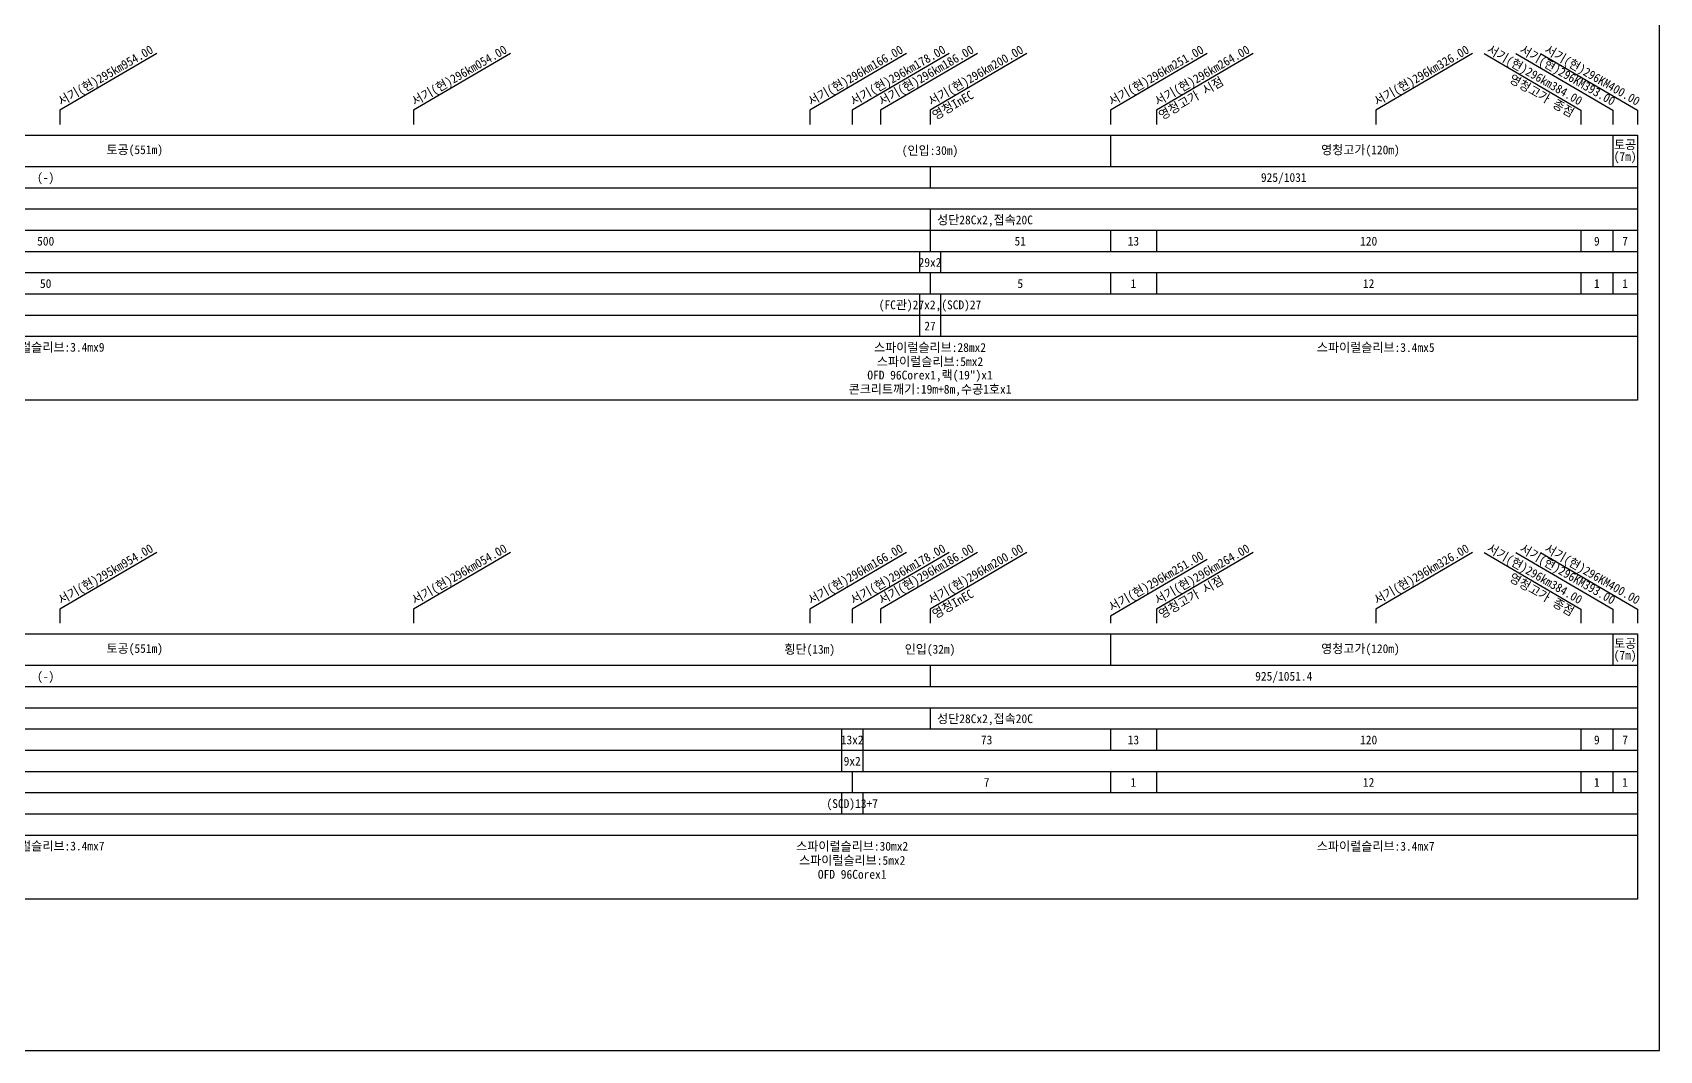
# Model space of a CAD drawing. Header units: millimetres. Extents: x 13158 to 13954, y 1103 to 1809.
# Drawn here: x 13494 to 13953.9, y 1103.1 to 1390.9 of the extents above; entities that cross this region are included whole.
import ezdxf
from ezdxf.enums import TextEntityAlignment as Align

# ---------------------------------------------------------------- set-up
doc = ezdxf.new("R2010")
doc.units = ezdxf.units.MM
doc.header["$LTSCALE"] = 10
doc.header["$MEASUREMENT"] = 0
for name, color, linetype in [('TT-TABL-LIN1', 4, 'Continuous'), ('TT-TABL-LIN2', 1, 'Continuous'), ('TT-TABL-TEX2', 3, 'Continuous'), ('TZ-LEAL', 1, 'Continuous'), ('TZ-LEAT', 3, 'Continuous')]:
    doc.layers.add(name, color=color, linetype=linetype)
doc.layers.add('TX-PAPR', color=2, linetype='Continuous', plot=False)
doc.styles.get("Standard").update_dxf_attribs({"font": 'GulimChe.ttf'})
doc.styles.add('굴림체', font='GulimChe.ttf')

# ---------------------------------------------------------------- blocks, each defined once
blk = doc.blocks.new('JD-경부고속하선표_190503')
at = {"layer": 'TT-TABL-LIN1'}
blk.add_lwpolyline([(2, 114), (785.58, 114), (785.58, 39), (2, 39)], close=True, dxfattribs=at)
at = {"layer": 'TT-TABL-LIN2'}
for points in [[(785.58, 105), (9.33, 105)], [(785.58, 99), (9.33, 99)], [(785.58, 93), (9.33, 93)], [(785.58, 87), (9.33, 87)], [(785.58, 81), (38.33, 81)], [(785.58, 75), (9.33, 75)], [(785.58, 69), (9.33, 69)], [(785.58, 63), (9.33, 63)], [(785.58, 57), (9.33, 57)]]:
    blk.add_lwpolyline(points, dxfattribs=at)
blk = doc.blocks.new('JD-경부고속상선표_190503')
at = {"layer": 'TT-TABL-LIN1'}
blk.add_lwpolyline([(2, 114), (785.58, 114), (785.58, 39), (2, 39)], close=True, dxfattribs=at)
at = {"layer": 'TT-TABL-LIN2'}
for points in [[(785.58, 105), (9.33, 105)], [(785.58, 99), (9.33, 99)], [(785.58, 93), (9.33, 93)], [(785.58, 87), (9.33, 87)], [(785.58, 81), (38.33, 81)], [(785.58, 75), (9.33, 75)], [(785.58, 69), (9.33, 69)], [(785.58, 63), (9.33, 63)], [(785.58, 57), (9.33, 57)]]:
    blk.add_lwpolyline(points, dxfattribs=at)

msp = doc.modelspace()

# ---------------------------------------------------------------- linework, layer by layer
at = {"layer": 'TT-TABL-LIN2'}
msp.add_lwpolyline([(13940.68, 1361.87), (13940.68, 1352.87)], dxfattribs=at)
at = {"layer": 'TT-TABL-TEX2'}
msp.add_lwpolyline([(13940.68, 1361.87), (13940.68, 1352.87)], dxfattribs=at)
at = {"layer": 'TX-PAPR'}
msp.add_lwpolyline([(13157.89, 1103.05), (13953.89, 1103.05), (13953.89, 1619.05), (13157.89, 1619.05)], close=True, dxfattribs=at)
at = {"layer": 'TZ-LEAL'}
for points in [[(13529.07, 1384.9), (13501.68, 1368.87), (13501.68, 1364.87)], [(13629.07, 1384.9), (13601.68, 1368.87), (13601.68, 1364.87)], [(13741.07, 1384.9), (13713.68, 1368.87), (13713.68, 1364.87)], [(13753.07, 1384.9), (13725.68, 1368.87), (13725.68, 1364.87)], [(13761.07, 1384.9), (13733.68, 1368.87), (13733.68, 1364.87)], [(13775.07, 1384.9), (13747.68, 1368.87), (13747.68, 1364.87)], [(13826.07, 1384.9), (13798.68, 1368.87), (13798.68, 1364.87)], [(13839.07, 1384.9), (13811.68, 1368.87), (13811.68, 1364.87)], [(13901.07, 1384.9), (13873.68, 1368.87), (13873.68, 1364.87)], [(13904.3, 1384.9), (13931.68, 1368.87), (13931.68, 1364.87)], [(13913.3, 1384.9), (13940.68, 1368.87), (13940.68, 1364.87)], [(13920.3, 1384.9), (13947.68, 1368.87), (13947.68, 1364.87)], [(13798.68, 1361.87), (13798.68, 1352.87)], [(13747.68, 1352.87), (13747.68, 1346.87)], [(13747.68, 1340.87), (13747.68, 1334.87)], [(13747.68, 1334.87), (13747.68, 1328.87)], [(13798.68, 1334.87), (13798.68, 1328.87)], [(13811.68, 1334.87), (13811.68, 1328.87)], [(13931.68, 1334.87), (13931.68, 1328.87)], [(13940.68, 1334.87), (13940.68, 1328.87)], [(13744.68, 1328.87), (13744.68, 1322.87)], [(13750.68, 1328.87), (13750.68, 1322.87)], [(13747.68, 1322.87), (13747.68, 1316.87)], [(13798.68, 1322.87), (13798.68, 1316.87)], [(13811.68, 1322.87), (13811.68, 1316.87)], [(13931.68, 1322.87), (13931.68, 1316.87)], [(13940.68, 1322.87), (13940.68, 1316.87)], [(13744.68, 1316.87), (13744.68, 1310.87)], [(13750.68, 1316.87), (13750.68, 1310.87)], [(13744.68, 1310.87), (13744.68, 1304.87)], [(13750.68, 1310.87), (13750.68, 1304.87)], [(13529.07, 1243.87), (13501.68, 1227.85), (13501.68, 1223.85)], [(13629.07, 1243.87), (13601.68, 1227.85), (13601.68, 1223.85)], [(13741.07, 1243.87), (13713.68, 1227.85), (13713.68, 1223.85)], [(13753.07, 1243.87), (13725.68, 1227.85), (13725.68, 1223.85)], [(13761.07, 1243.87), (13733.68, 1227.85), (13733.68, 1223.85)], [(13775.07, 1243.87), (13747.68, 1227.85), (13747.68, 1223.85)], [(13826.07, 1241.87), (13798.68, 1225.85), (13798.68, 1223.85)], [(13839.07, 1243.87), (13811.68, 1227.85), (13811.68, 1223.85)], [(13901.07, 1243.87), (13873.68, 1227.85), (13873.68, 1223.85)], [(13904.3, 1243.87), (13931.68, 1227.85), (13931.68, 1223.85)], [(13913.3, 1243.87), (13940.68, 1227.85), (13940.68, 1223.85)], [(13920.3, 1243.87), (13947.68, 1227.85), (13947.68, 1223.85)], [(13798.68, 1220.85), (13798.68, 1211.85)], [(13798.68, 1220.85), (13798.68, 1211.85)], [(13940.68, 1220.85), (13940.68, 1211.85)], [(13940.68, 1220.85), (13940.68, 1211.85)], [(13747.68, 1211.85), (13747.68, 1205.85)], [(13747.68, 1199.85), (13747.68, 1193.85)], [(13722.68, 1193.85), (13722.68, 1187.85)], [(13728.68, 1193.85), (13728.68, 1187.85)], [(13798.68, 1193.85), (13798.68, 1187.85)], [(13811.68, 1193.85), (13811.68, 1187.85)], [(13931.68, 1193.85), (13931.68, 1187.85)], [(13940.68, 1193.85), (13940.68, 1187.85)], [(13722.68, 1187.85), (13722.68, 1181.85)], [(13728.68, 1187.85), (13728.68, 1181.85)], [(13725.68, 1181.85), (13725.68, 1175.85)], [(13798.68, 1181.85), (13798.68, 1175.85)], [(13811.68, 1181.85), (13811.68, 1175.85)], [(13931.68, 1181.85), (13931.68, 1175.85)], [(13940.68, 1181.85), (13940.68, 1175.85)], [(13722.68, 1175.85), (13722.68, 1169.85)], [(13728.68, 1175.85), (13728.68, 1169.85)]]:
    msp.add_lwpolyline(points, dxfattribs=at)

# ---------------------------------------------------------------- block references
at = {"layer": 'TT-TABL-LIN2'}
msp.add_blockref('JD-경부고속하선표_190503', (13162.11, 1247.87), dxfattribs=at)
at = {"layer": 'TT-TABL-TEX2'}
msp.add_blockref('JD-경부고속상선표_190503', (13162.11, 1106.85), dxfattribs=at)

# ---------------------------------------------------------------- texts
at = {"layer": 'TT-TABL-TEX2', "style": '굴림체'}
for s, p in [('토공(551m)', (13522.86, 1357.54)), ('(인입:30m)', (13747.68, 1357.37)), ('영청고가(120m)', (13869.36, 1357.54)), ('토공', (13944.18, 1359.12)), ('(7m)', (13944.18, 1355.62)), ('토공', (13944.18, 1218.1)), ('토공(551m)', (13522.86, 1216.52)), ('횡단(13m)', (13713.68, 1216.35)), ('인입(32m)', (13747.68, 1216.35)), ('영청고가(120m)', (13869.36, 1216.52)), ('(7m)', (13944.18, 1214.6))]:
    msp.add_text(s, height=2.5, dxfattribs=at).set_placement(p, align=Align.MIDDLE)
at = {"layer": 'TT-TABL-TEX2'}
for s, p in [('(-)', (13497.68, 1349.87)), ('925/1031', (13847.68, 1349.87)), ('500', (13497.68, 1331.87)), ('51', (13773.18, 1331.87)), ('13', (13805.18, 1331.87)), ('120', (13871.68, 1331.87)), ('9', (13936.18, 1331.87)), ('7', (13944.18, 1331.87)), ('29x2', (13747.68, 1325.87)), ('50', (13497.68, 1319.87)), ('5', (13773.18, 1319.87)), ('1', (13805.18, 1319.87)), ('12', (13871.68, 1319.87)), ('1', (13936.18, 1319.87)), ('1', (13944.18, 1319.87)), ('(FC관)27x2,(SCD)27', (13747.68, 1313.87)), ('27', (13747.68, 1307.87)), ('스파이럴슬리브:3.4mx9', (13497.68, 1301.87)), ('(-)', (13497.68, 1208.85)), ('925/1051.4', (13847.68, 1208.85)), ('13x2', (13725.68, 1190.85)), ('73', (13763.68, 1190.85)), ('13', (13805.18, 1190.85)), ('120', (13871.68, 1190.85)), ('9', (13936.18, 1190.85)), ('7', (13944.18, 1190.85)), ('9x2', (13725.68, 1184.85)), ('7', (13763.68, 1178.85)), ('1', (13805.18, 1178.85)), ('12', (13871.68, 1178.85)), ('1', (13936.18, 1178.85)), ('1', (13944.18, 1178.85)), ('(SCD)13+7', (13725.68, 1172.85)), ('스파이럴슬리브:3.4mx7', (13497.68, 1160.85))]:
    msp.add_text(s, height=2.5, dxfattribs=at).set_placement(p, align=Align.MIDDLE_CENTER)
for p in [(13749.68, 1337.87), (13749.68, 1196.85)]:
    msp.add_text('성단28Cx2,접속20C', height=2.5, dxfattribs=at).set_placement(p, align=Align.MIDDLE_LEFT)
for s, p in [('스파이럴슬리브:28mx2', (13747.68, 1301.87)), ('스파이럴슬리브:3.4mx5', (13873.68, 1301.87)), ('스파이럴슬리브:5mx2', (13747.68, 1297.87)), ('OFD 96Corex1,랙(19")x1', (13747.68, 1293.87)), ('콘크리트깨기:19m+8m,수공1호x1', (13747.68, 1289.87)), ('스파이럴슬리브:30mx2', (13725.68, 1160.85)), ('스파이럴슬리브:3.4mx7', (13873.68, 1160.85)), ('스파이럴슬리브:5mx2', (13725.68, 1156.85)), ('OFD 96Corex1', (13725.68, 1152.85))]:
    msp.add_text(s, height=2.5, dxfattribs=at).set_placement(p, align=Align.MIDDLE)
at = {"layer": 'TZ-LEAT', "style": '굴림체'}
for s, rotation, p in [('서기(현)295km954.00', 30, (13515.18, 1377.66)), ('서기(현)296km054.00', 30, (13615.18, 1377.66)), ('서기(현)296km166.00', 30, (13727.18, 1377.66)), ('서기(현)296km178.00', 30, (13739.18, 1377.66)), ('서기(현)296km186.00', 30, (13747.18, 1377.66)), ('서기(현)296km200.00', 30, (13761.18, 1377.66)), ('서기(현)296km251.00', 30, (13812.18, 1377.66)), ('서기(현)296km264.00', 30, (13825.18, 1377.66)), ('서기(현)296km326.00', 30, (13887.18, 1377.66)), ('서기(현)296km384.00', 330, (13917.99, 1377.78)), ('서기(현)296KM393.00', 330, (13927.29, 1377.7)), ('서기(현)296KM400.00', 330, (13934.29, 1377.7)), ('서기(현)295km954.00', 30, (13515.18, 1236.64)), ('서기(현)296km054.00', 30, (13615.18, 1236.64)), ('서기(현)296km166.00', 30, (13727.18, 1236.64)), ('서기(현)296km178.00', 30, (13739.18, 1236.64)), ('서기(현)296km186.00', 30, (13747.18, 1236.64)), ('서기(현)296km200.00', 30, (13761.18, 1236.64)), ('서기(현)296km251.00', 30, (13812.18, 1234.64)), ('서기(현)296km264.00', 30, (13825.18, 1236.64)), ('서기(현)296km326.00', 30, (13887.18, 1236.64)), ('서기(현)296km384.00', 330, (13917.99, 1236.75)), ('서기(현)296KM393.00', 330, (13927.29, 1236.67)), ('서기(현)296KM400.00', 330, (13934.29, 1236.67))]:
    msp.add_text(s, height=2.5, rotation=rotation, dxfattribs=at).set_placement(p, align=Align.CENTER)
at = {"layer": 'TZ-LEAT'}
for s, rotation, p in [('영청고가 시점', 30, (13813.23, 1366.07)), ('영청고가 종점', 330, (13911.16, 1377.02)), ('영청InEC', 30, (13749.23, 1366.07)), ('영청고가 시점', 30, (13813.23, 1225.04)), ('영청고가 종점', 330, (13911.16, 1236)), ('영청InEC', 30, (13749.23, 1225.04))]:
    msp.add_text(s, height=2.5, rotation=rotation, dxfattribs=at).set_placement(p)

doc.saveas('drawing.dxf')
